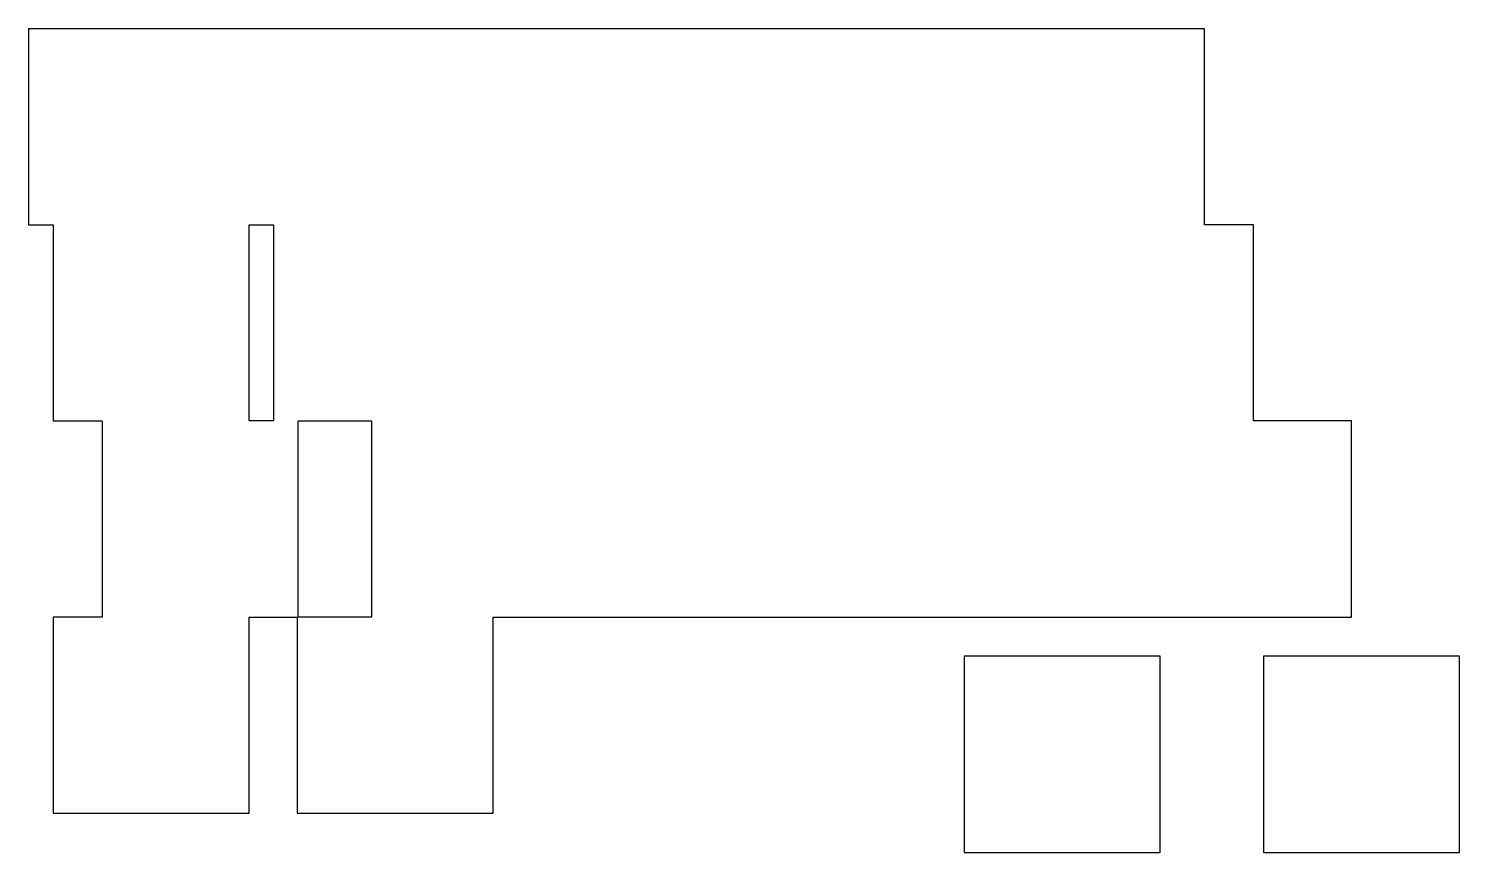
# Model space of a CAD drawing. Header units: millimetres. Extents: x 100 to 239, y -170 to -90.
import ezdxf

# ---------------------------------------------------------------- set-up
doc = ezdxf.new("R2010")
doc.units = ezdxf.units.MM

msp = doc.modelspace()

# ---------------------------------------------------------------- linework, layer by layer
at = {"linetype": 'CONTINUOUS'}
for p, q in [((100, -90.5), (214, -90.5)), ((100, -90.5), (100, -109.5)), ((214, -109.5), (214, -90.5)), ((100, -109.5), (102.375, -109.5)), ((102.375, -109.5), (102.375, -128.5)), ((121.375, -109.5), (123.75, -109.5)), ((121.375, -128.5), (121.375, -109.5)), ((123.75, -109.5), (123.75, -128.5)), ((218.75, -109.5), (214, -109.5)), ((218.75, -128.5), (218.75, -109.5)), ((102.375, -128.5), (107.125, -128.5)), ((107.125, -128.5), (107.125, -147.5)), ((123.75, -128.5), (121.375, -128.5)), ((126.125, -128.5), (133.25, -128.5)), ((126.125, -147.5), (126.125, -128.5)), ((133.25, -128.5), (133.25, -147.5)), ((228.25, -128.5), (218.75, -128.5)), ((228.25, -147.5), (228.25, -128.5)), ((107.125, -147.5), (102.375, -147.5)), ((102.375, -147.5), (102.375, -166.5)), ((121.375, -147.5), (126.03, -147.5)), ((121.375, -166.5), (121.375, -147.5)), ((126.03, -147.5), (126.03, -166.5)), ((133.25, -147.5), (126.125, -147.5)), ((145.03, -147.5), (228.25, -147.5)), ((145.03, -166.5), (145.03, -147.5)), ((209.7, -151.3), (190.7, -151.3)), ((190.7, -151.3), (190.7, -170.3)), ((209.7, -170.3), (209.7, -151.3)), ((238.7, -151.3), (219.7, -151.3)), ((219.7, -151.3), (219.7, -170.3)), ((238.7, -170.3), (238.7, -151.3)), ((102.375, -166.5), (121.375, -166.5)), ((126.03, -166.5), (145.03, -166.5)), ((190.7, -170.3), (209.7, -170.3)), ((219.7, -170.3), (238.7, -170.3))]:
    msp.add_line(p, q, dxfattribs=at)

doc.saveas('drawing.dxf')
